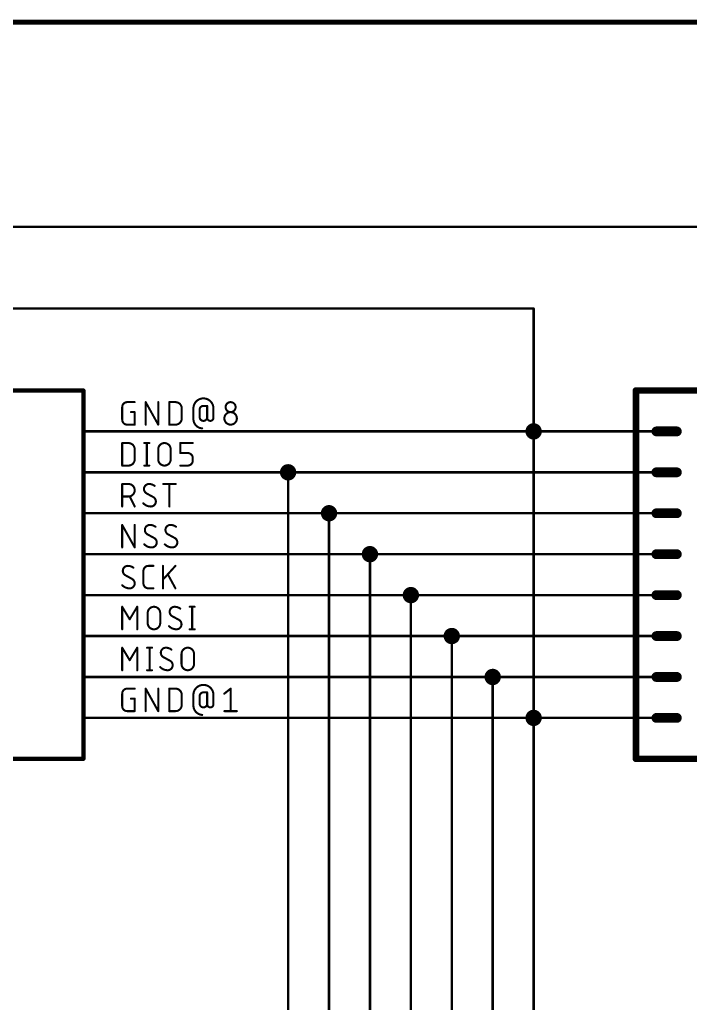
# Model space of a CAD drawing. Extents: x 0 to 264, y 0 to 180.
# Drawn here: x 166.2 to 207.8, y 119.4 to 180.5 of the extents above; entities that cross this region are included whole.
import ezdxf

# ---------------------------------------------------------------- set-up
doc = ezdxf.new("R2010")
doc.units = 0
for name, color, linetype in [('91', 122, 'CONTINUOUS'), ('94', 12, 'CONTINUOUS'), ('95', 251, 'CONTINUOUS')]:
    doc.layers.add(name, color=color, linetype=linetype)

msp = doc.modelspace()

# ---------------------------------------------------------------- linework, layer by layer
at = {"layer": '91', "const_width": 0.1524}
for points in [[(137.16, 167.64), (215.9, 167.64)], [(198.12, 162.56), (132.08, 162.56)], [(198.12, 154.94), (198.12, 162.56)], [(175.26, 154.94), (198.12, 154.94)], [(198.12, 154.94), (198.12, 137.16)], [(198.12, 154.94), (200.66, 154.94)], [(175.26, 152.4), (182.88, 152.4)], [(182.88, 152.4), (182.88, 83.82)], [(182.88, 152.4), (200.66, 152.4)], [(175.26, 149.86), (185.42, 149.86)], [(185.42, 149.86), (185.42, 116.84)], [(185.42, 149.86), (200.66, 149.86)], [(175.26, 147.32), (187.96, 147.32)], [(187.96, 76.2), (187.96, 147.32)], [(187.96, 147.32), (200.66, 147.32)], [(175.26, 144.78), (190.5, 144.78)], [(190.5, 109.22), (190.5, 144.78)], [(190.5, 144.78), (200.66, 144.78)], [(175.26, 142.24), (193.04, 142.24)], [(193.04, 106.68), (193.04, 142.24)], [(193.04, 142.24), (200.66, 142.24)], [(175.26, 139.7), (195.58, 139.7)], [(195.58, 104.14), (195.58, 139.7)], [(195.58, 139.7), (200.66, 139.7)], [(198.12, 137.16), (175.26, 137.16)], [(198.12, 137.16), (198.12, 78.74)], [(198.12, 137.16), (200.66, 137.16)]]:
    msp.add_lwpolyline(points, dxfattribs=at)
at = {"layer": '91'}
for points, const_width in [([(198.1581, 162.56, 1), (198.0819, 162.56)], 0.0762), ([(198.12, 162.5219, 1), (198.12, 162.5981)], 0.0762), ([(198.12, 154.686, 1), (198.12, 155.194, 1), (198.12, 154.686)], 0.508), ([(175.26, 154.9781, 1), (175.26, 154.9019)], 0.0762), ([(198.1581, 154.94, 1), (198.0819, 154.94)], 0.0762), ([(198.12, 154.9781, 1), (198.12, 154.9019)], 0.0762), ([(198.0819, 154.94, 1), (198.1581, 154.94)], 0.0762), ([(198.12, 154.9019, 1), (198.12, 154.9781)], 0.0762), ([(200.66, 154.9019, 1), (200.66, 154.9781)], 0.0762), ([(182.88, 152.146, 1), (182.88, 152.654, 1), (182.88, 152.146)], 0.508), ([(175.26, 152.4381, 1), (175.26, 152.3619)], 0.0762), ([(182.9181, 152.4, 1), (182.8419, 152.4)], 0.0762), ([(182.88, 152.4381, 1), (182.88, 152.3619)], 0.0762), ([(182.88, 152.3619, 1), (182.88, 152.4381)], 0.0762), ([(200.66, 152.3619, 1), (200.66, 152.4381)], 0.0762), ([(185.42, 149.606, 1), (185.42, 150.114, 1), (185.42, 149.606)], 0.508), ([(175.26, 149.8981, 1), (175.26, 149.8219)], 0.0762), ([(185.4581, 149.86, 1), (185.3819, 149.86)], 0.0762), ([(185.42, 149.8981, 1), (185.42, 149.8219)], 0.0762), ([(185.42, 149.8219, 1), (185.42, 149.8981)], 0.0762), ([(200.66, 149.8219, 1), (200.66, 149.8981)], 0.0762), ([(187.96, 147.066, 1), (187.96, 147.574, 1), (187.96, 147.066)], 0.508), ([(175.26, 147.3581, 1), (175.26, 147.2819)], 0.0762), ([(187.9981, 147.32, 1), (187.9219, 147.32)], 0.0762), ([(187.96, 147.3581, 1), (187.96, 147.2819)], 0.0762), ([(187.96, 147.2819, 1), (187.96, 147.3581)], 0.0762), ([(200.66, 147.2819, 1), (200.66, 147.3581)], 0.0762), ([(190.5, 144.526, 1), (190.5, 145.034, 1), (190.5, 144.526)], 0.508), ([(175.26, 144.8181, 1), (175.26, 144.7419)], 0.0762), ([(190.5381, 144.78, 1), (190.4619, 144.78)], 0.0762), ([(190.5, 144.8181, 1), (190.5, 144.7419)], 0.0762), ([(190.5, 144.7419, 1), (190.5, 144.8181)], 0.0762), ([(200.66, 144.7419, 1), (200.66, 144.8181)], 0.0762), ([(175.26, 142.2781, 1), (175.26, 142.2019)], 0.0762), ([(193.04, 141.986, 1), (193.04, 142.494, 1), (193.04, 141.986)], 0.508), ([(193.0781, 142.24, 1), (193.0019, 142.24)], 0.0762), ([(193.04, 142.2781, 1), (193.04, 142.2019)], 0.0762), ([(193.04, 142.2019, 1), (193.04, 142.2781)], 0.0762), ([(200.66, 142.2019, 1), (200.66, 142.2781)], 0.0762), ([(195.58, 139.446, 1), (195.58, 139.954, 1), (195.58, 139.446)], 0.508), ([(175.26, 139.7381, 1), (175.26, 139.6619)], 0.0762), ([(195.6181, 139.7, 1), (195.5419, 139.7)], 0.0762), ([(195.58, 139.7381, 1), (195.58, 139.6619)], 0.0762), ([(195.58, 139.6619, 1), (195.58, 139.7381)], 0.0762), ([(200.66, 139.6619, 1), (200.66, 139.7381)], 0.0762), ([(198.12, 136.906, 1), (198.12, 137.414, 1), (198.12, 136.906)], 0.508), ([(175.26, 137.1981, 1), (175.26, 137.1219)], 0.0762), ([(198.1581, 137.16, 1), (198.0819, 137.16)], 0.0762), ([(198.12, 137.1981, 1), (198.12, 137.1219)], 0.0762), ([(198.0819, 137.16, 1), (198.1581, 137.16)], 0.0762), ([(198.12, 137.1219, 1), (198.12, 137.1981)], 0.0762), ([(200.66, 137.1219, 1), (200.66, 137.1981)], 0.0762)]:
    msp.add_lwpolyline(points, format="xyb", dxfattribs=dict(at, const_width=const_width))
at = {"layer": '94'}
for points, const_width in [([(264.16, 180.34), (0, 180.34)], 0.3), ([(144.78, 157.48), (170.18, 157.48)], 0.254), ([(170.18, 157.48), (170.18, 134.62)], 0.254), ([(204.47, 157.48), (210.82, 157.48)], 0.4064), ([(204.47, 157.48), (204.47, 134.62)], 0.4064), ([(207.01, 154.94), (205.74, 154.94)], 0.6096), ([(175.26, 154.94), (170.18, 154.94)], 0.1524), ([(200.66, 154.94), (205.74, 154.94)], 0.1524), ([(207.01, 152.4), (205.74, 152.4)], 0.6096), ([(175.26, 152.4), (170.18, 152.4)], 0.1524), ([(200.66, 152.4), (205.74, 152.4)], 0.1524), ([(207.01, 149.86), (205.74, 149.86)], 0.6096), ([(175.26, 149.86), (170.18, 149.86)], 0.1524), ([(200.66, 149.86), (205.74, 149.86)], 0.1524), ([(175.26, 147.32), (170.18, 147.32)], 0.1524), ([(200.66, 147.32), (205.74, 147.32)], 0.1524), ([(207.01, 147.32), (205.74, 147.32)], 0.6096), ([(175.26, 144.78), (170.18, 144.78)], 0.1524), ([(200.66, 144.78), (205.74, 144.78)], 0.1524), ([(207.01, 144.78), (205.74, 144.78)], 0.6096), ([(175.26, 142.24), (170.18, 142.24)], 0.1524), ([(200.66, 142.24), (205.74, 142.24)], 0.1524), ([(207.01, 142.24), (205.74, 142.24)], 0.6096), ([(207.01, 139.7), (205.74, 139.7)], 0.6096), ([(175.26, 139.7), (170.18, 139.7)], 0.1524), ([(200.66, 139.7), (205.74, 139.7)], 0.1524), ([(207.01, 137.16), (205.74, 137.16)], 0.6096), ([(175.26, 137.16), (170.18, 137.16)], 0.1524), ([(200.66, 137.16), (205.74, 137.16)], 0.1524), ([(170.18, 134.62), (144.78, 134.62)], 0.254), ([(210.82, 134.62), (204.47, 134.62)], 0.4064)]:
    msp.add_lwpolyline(points, dxfattribs=dict(at, const_width=const_width))
for points, const_width in [([(170.2435, 157.48, 1), (170.1165, 157.48)], 0.127), ([(170.18, 157.4165, 1), (170.18, 157.5435)], 0.127), ([(204.47, 157.5816, 1), (204.47, 157.3784)], 0.2032), ([(204.5716, 157.48, 1), (204.3684, 157.48)], 0.2032), ([(205.74, 155.0924, 1), (205.74, 154.7876)], 0.3048), ([(207.01, 154.7876, 1), (207.01, 155.0924)], 0.3048), ([(170.18, 154.9781, 1), (170.18, 154.9019)], 0.0762), ([(175.26, 154.9019, 1), (175.26, 154.9781)], 0.0762), ([(200.66, 154.9781, 1), (200.66, 154.9019)], 0.0762), ([(205.74, 154.9019, 1), (205.74, 154.9781)], 0.0762), ([(205.74, 152.5524, 1), (205.74, 152.2476)], 0.3048), ([(207.01, 152.2476, 1), (207.01, 152.5524)], 0.3048), ([(170.18, 152.4381, 1), (170.18, 152.3619)], 0.0762), ([(175.26, 152.3619, 1), (175.26, 152.4381)], 0.0762), ([(200.66, 152.4381, 1), (200.66, 152.3619)], 0.0762), ([(205.74, 152.3619, 1), (205.74, 152.4381)], 0.0762), ([(205.74, 150.0124, 1), (205.74, 149.7076)], 0.3048), ([(207.01, 149.7076, 1), (207.01, 150.0124)], 0.3048), ([(170.18, 149.8981, 1), (170.18, 149.8219)], 0.0762), ([(175.26, 149.8219, 1), (175.26, 149.8981)], 0.0762), ([(200.66, 149.8981, 1), (200.66, 149.8219)], 0.0762), ([(205.74, 149.8219, 1), (205.74, 149.8981)], 0.0762), ([(170.18, 147.3581, 1), (170.18, 147.2819)], 0.0762), ([(175.26, 147.2819, 1), (175.26, 147.3581)], 0.0762), ([(200.66, 147.3581, 1), (200.66, 147.2819)], 0.0762), ([(205.74, 147.4724, 1), (205.74, 147.1676)], 0.3048), ([(205.74, 147.2819, 1), (205.74, 147.3581)], 0.0762), ([(207.01, 147.1676, 1), (207.01, 147.4724)], 0.3048), ([(170.18, 144.8181, 1), (170.18, 144.7419)], 0.0762), ([(175.26, 144.7419, 1), (175.26, 144.8181)], 0.0762), ([(200.66, 144.8181, 1), (200.66, 144.7419)], 0.0762), ([(205.74, 144.9324, 1), (205.74, 144.6276)], 0.3048), ([(205.74, 144.7419, 1), (205.74, 144.8181)], 0.0762), ([(207.01, 144.6276, 1), (207.01, 144.9324)], 0.3048), ([(170.18, 142.2781, 1), (170.18, 142.2019)], 0.0762), ([(175.26, 142.2019, 1), (175.26, 142.2781)], 0.0762), ([(200.66, 142.2781, 1), (200.66, 142.2019)], 0.0762), ([(205.74, 142.3924, 1), (205.74, 142.0876)], 0.3048), ([(205.74, 142.2019, 1), (205.74, 142.2781)], 0.0762), ([(207.01, 142.0876, 1), (207.01, 142.3924)], 0.3048), ([(205.74, 139.8524, 1), (205.74, 139.5476)], 0.3048), ([(207.01, 139.5476, 1), (207.01, 139.8524)], 0.3048), ([(170.18, 139.7381, 1), (170.18, 139.6619)], 0.0762), ([(175.26, 139.6619, 1), (175.26, 139.7381)], 0.0762), ([(200.66, 139.7381, 1), (200.66, 139.6619)], 0.0762), ([(205.74, 139.6619, 1), (205.74, 139.7381)], 0.0762), ([(205.74, 137.3124, 1), (205.74, 137.0076)], 0.3048), ([(207.01, 137.0076, 1), (207.01, 137.3124)], 0.3048), ([(170.18, 137.1981, 1), (170.18, 137.1219)], 0.0762), ([(175.26, 137.1219, 1), (175.26, 137.1981)], 0.0762), ([(200.66, 137.1981, 1), (200.66, 137.1219)], 0.0762), ([(205.74, 137.1219, 1), (205.74, 137.1981)], 0.0762), ([(170.1165, 134.62, 1), (170.2435, 134.62)], 0.127), ([(170.18, 134.5565, 1), (170.18, 134.6835)], 0.127), ([(204.47, 134.7216, 1), (204.47, 134.5184)], 0.2032), ([(204.3684, 134.62, 1), (204.5716, 134.62)], 0.2032)]:
    msp.add_lwpolyline(points, format="xyb", dxfattribs=dict(at, const_width=const_width))
at = {"layer": '95'}
for points, const_width in [([(178.2433, 156.368, 1), (177.0016, 156.368)], 0.127), ([(172.8907, 156.7561, 0.4142), (172.5803, 156.4457)], 0.127), ([(172.6121, 156.4457, 1), (172.5486, 156.4457)], 0.0635), ([(172.5486, 156.4457, 1), (172.6121, 156.4457)], 0.0635), ([(172.8907, 156.7878, 1), (172.8907, 156.7244)], 0.0635), ([(172.8907, 156.7244, 1), (172.8907, 156.7878)], 0.0635), ([(173.3564, 156.7244, 1), (173.3564, 156.7878)], 0.0635), ([(174.0722, 156.7561, 1), (174.0087, 156.7561)], 0.0635), ([(174.0682, 156.7715, 1), (174.0127, 156.7407)], 0.0635), ([(174.8483, 156.7561, 1), (174.7848, 156.7561)], 0.0635), ([(175.5323, 156.7561, 1), (175.4688, 156.7561)], 0.0635), ([(175.5005, 156.7878, 1), (175.5005, 156.7244)], 0.0635), ([(176.2766, 156.368, 0.4142), (175.8886, 156.7561)], 0.127), ([(175.8886, 156.7878, 1), (175.8886, 156.7244)], 0.0635), ([(175.8886, 156.7244, 1), (175.8886, 156.7878)], 0.0635), ([(176.3084, 156.368, 1), (176.2449, 156.368)], 0.0635), ([(176.2449, 156.368, 1), (176.3084, 156.368)], 0.0635), ([(177.0333, 156.368, 1), (176.9698, 156.368)], 0.0635), ([(176.9698, 156.368, 1), (177.0333, 156.368)], 0.0635), ([(177.6225, 156.5233, 0.4142), (177.3896, 156.2904)], 0.127), ([(177.4214, 156.2904, 1), (177.3579, 156.2904)], 0.0635), ([(177.3579, 156.2904, 1), (177.4214, 156.2904)], 0.0635), ([(177.6225, 156.555, 1), (177.6225, 156.4915)], 0.0635), ([(177.6225, 156.4915, 1), (177.6225, 156.555)], 0.0635), ([(177.887, 156.5233, 1), (177.8235, 156.5233)], 0.0635), ([(177.8553, 156.4915, 1), (177.8553, 156.555)], 0.0635), ([(178.2751, 156.368, 1), (178.2116, 156.368)], 0.0635), ([(178.2116, 156.368, 1), (178.2751, 156.368)], 0.0635), ([(179.6211, 156.4457, 1), (179.0003, 156.4457)], 0.127), ([(179.0003, 156.4457, 1), (179.6212, 156.4457)], 0.127), ([(179.032, 156.4457, 1), (178.9685, 156.4457)], 0.0635), ([(178.9685, 156.4457, 1), (179.032, 156.4457)], 0.0635), ([(179.6529, 156.4457, 1), (179.5894, 156.4457)], 0.0635), ([(179.5894, 156.4457, 1), (179.6529, 156.4457)], 0.0635), ([(172.5803, 155.6695, 0.4142), (172.8907, 155.3591)], 0.127), ([(172.6121, 155.6695, 1), (172.5486, 155.6695)], 0.0635), ([(172.5486, 155.6695, 1), (172.6121, 155.6695)], 0.0635), ([(173.1236, 156.167, 1), (173.1236, 156.1035)], 0.0635), ([(173.3882, 156.1352, 1), (173.3247, 156.1352)], 0.0635), ([(173.3564, 156.1035, 1), (173.3564, 156.167)], 0.0635), ([(175.8886, 155.3591, 0.4142), (176.2766, 155.7472)], 0.127), ([(176.3084, 155.7472, 1), (176.2449, 155.7472)], 0.0635), ([(176.2449, 155.7472, 1), (176.3084, 155.7472)], 0.0635), ([(177.0333, 155.7084, 1), (176.9698, 155.7083)], 0.0635), ([(177.0016, 155.7083, 0.3942), (177.5448, 155.1263)], 0.127), ([(176.9698, 155.7083, 1), (177.0333, 155.7083)], 0.0635), ([(177.3896, 155.8248, 1), (177.8553, 155.8248)], 0.127), ([(177.4214, 155.8248, 1), (177.3579, 155.8248)], 0.0635), ([(177.3579, 155.8248, 1), (177.4214, 155.8248)], 0.0635), ([(177.887, 155.8248, 1), (177.8235, 155.8248)], 0.0635), ([(177.8553, 155.786, 1), (178.2433, 155.786)], 0.127), ([(177.887, 155.786, 1), (177.8235, 155.786)], 0.0635), ([(177.8235, 155.786, 1), (177.887, 155.786)], 0.0635), ([(178.2751, 155.786, 1), (178.2116, 155.786)], 0.0635), ([(178.2116, 155.786, 1), (178.2751, 155.786)], 0.0635), ([(178.9226, 155.7472, 1), (179.6988, 155.7472)], 0.127), ([(178.9544, 155.7472, 1), (178.8909, 155.7472)], 0.0635), ([(178.8909, 155.7472, 1), (178.9544, 155.7472)], 0.0635), ([(179.6988, 155.7472, 1), (178.9227, 155.7472)], 0.127), ([(179.7305, 155.7472, 1), (179.667, 155.7472)], 0.0635), ([(179.667, 155.7472, 1), (179.7305, 155.7472)], 0.0635), ([(172.8907, 155.3909, 1), (172.8907, 155.3274)], 0.0635), ([(172.8907, 155.3274, 1), (172.8907, 155.3909)], 0.0635), ([(173.3247, 155.3591, 1), (173.3882, 155.3591)], 0.0635), ([(173.3564, 155.3274, 1), (173.3564, 155.3909)], 0.0635), ([(174.0087, 155.3591, 1), (174.0722, 155.3591)], 0.0635), ([(174.7848, 155.3591, 1), (174.8483, 155.3591)], 0.0635), ([(174.7888, 155.3437, 1), (174.8443, 155.3745)], 0.0635), ([(175.5005, 155.3909, 1), (175.5005, 155.3274)], 0.0635), ([(175.4688, 155.3591, 1), (175.5323, 155.3591)], 0.0635), ([(175.8886, 155.3908, 1), (175.8886, 155.3274)], 0.0635), ([(175.8886, 155.3274, 1), (175.8886, 155.3909)], 0.0635), ([(177.5427, 155.0946, 1), (177.547, 155.1579)], 0.0635), ([(172.6121, 154.2161, 1), (172.5486, 154.2161)], 0.0635), ([(172.5803, 154.2478, 1), (172.5803, 154.1844)], 0.0635), ([(173.3564, 153.828, 0.4142), (172.9684, 154.2161)], 0.127), ([(172.9684, 154.2478, 1), (172.9684, 154.1844)], 0.0635), ([(172.9684, 154.1844, 1), (172.9684, 154.2478)], 0.0635), ([(173.3882, 153.828, 1), (173.3247, 153.828)], 0.0635), ([(173.3247, 153.828, 1), (173.3882, 153.828)], 0.0635), ([(173.9538, 154.2478, 1), (173.9538, 154.1844)], 0.0635), ([(174.1408, 154.2161, 1), (174.0773, 154.2161)], 0.0635), ([(174.2643, 154.1844, 1), (174.2643, 154.2478)], 0.0635), ([(175.5922, 153.828, 1), (174.8161, 153.828)], 0.127), ([(174.8478, 153.828, 1), (174.7843, 153.828)], 0.0635), ([(174.7843, 153.828, 1), (174.8478, 153.828)], 0.0635), ([(175.624, 153.828, 1), (175.5605, 153.828)], 0.0635), ([(175.5605, 153.828, 1), (175.624, 153.828)], 0.0635), ([(176.2167, 154.2161, 1), (176.1532, 154.2161)], 0.0635), ([(176.1849, 154.2478, 1), (176.1849, 154.1844)], 0.0635), ([(176.9611, 154.1844, 1), (176.9611, 154.2478)], 0.0635), ([(172.9684, 152.8191, 0.4142), (173.3564, 153.2072)], 0.127), ([(173.3882, 153.2072, 1), (173.3247, 153.2072)], 0.0635), ([(173.3247, 153.2072, 1), (173.3882, 153.2072)], 0.0635), ([(174.8161, 153.2072, 1), (175.5922, 153.2072)], 0.127), ([(174.8478, 153.2072, 1), (174.7843, 153.2072)], 0.0635), ([(174.7843, 153.2072, 1), (174.8478, 153.2072)], 0.0635), ([(175.624, 153.2072, 1), (175.5605, 153.2072)], 0.0635), ([(175.5605, 153.2072, 1), (175.624, 153.2072)], 0.0635), ([(176.1849, 153.627, 1), (176.1849, 153.5635)], 0.0635), ([(176.1532, 153.5952, 1), (176.2167, 153.5952)], 0.0635), ([(176.9611, 153.2848, 0.4142), (176.6506, 153.5952)], 0.127), ([(176.6506, 153.627, 1), (176.6506, 153.5635)], 0.0635), ([(176.6506, 153.5635, 1), (176.6506, 153.627)], 0.0635), ([(176.9928, 153.2848, 1), (176.9293, 153.2848)], 0.0635), ([(176.9293, 153.2848, 1), (176.9928, 153.2848)], 0.0635), ([(172.5803, 152.8509, 1), (172.5803, 152.7874)], 0.0635), ([(172.5486, 152.8191, 1), (172.6121, 152.8191)], 0.0635), ([(172.9684, 152.8508, 1), (172.9684, 152.7874)], 0.0635), ([(172.9684, 152.7874, 1), (172.9684, 152.8509)], 0.0635), ([(173.9538, 152.8509, 1), (173.9538, 152.7874)], 0.0635), ([(174.0773, 152.8191, 1), (174.1408, 152.8191)], 0.0635), ([(174.2643, 152.7874, 1), (174.2643, 152.8509)], 0.0635), ([(176.1849, 152.8509, 1), (176.1849, 152.7874)], 0.0635), ([(176.6506, 152.8191, 0.4142), (176.9611, 153.1295)], 0.127), ([(176.6506, 152.8509, 1), (176.6506, 152.7874)], 0.0635), ([(176.6506, 152.7874, 1), (176.6506, 152.8509)], 0.0635), ([(176.9928, 153.1295, 1), (176.9293, 153.1295)], 0.0635), ([(176.9293, 153.1295, 1), (176.9928, 153.1295)], 0.0635), ([(172.5803, 151.7079, 1), (172.5803, 151.6444)], 0.0635), ([(172.6121, 151.6761, 1), (172.5486, 151.6761)], 0.0635), ([(172.9684, 150.9, 1), (172.9684, 151.6761)], 0.127), ([(172.9684, 151.7079, 1), (172.9684, 151.6444)], 0.0635), ([(172.9684, 151.6444, 1), (172.9684, 151.7079)], 0.0635), ([(174.2439, 151.6761, 0.4142), (173.9334, 151.3657)], 0.127), ([(173.9334, 151.3657, 0.2656), (174.0886, 151.094)], 0.127), ([(173.9652, 151.3657, 1), (173.9017, 151.3657)], 0.0635), ([(173.9017, 151.3657, 1), (173.9652, 151.3657)], 0.0635), ([(174.5931, 151.5597, 0.1623), (174.2439, 151.6761)], 0.127), ([(174.2439, 151.7078, 1), (174.2439, 151.6444)], 0.0635), ([(174.2439, 151.6443, 1), (174.2439, 151.7078)], 0.0635), ([(174.5741, 151.5343, 1), (174.6122, 151.5851)], 0.0635), ([(175.1266, 151.7079, 1), (175.1266, 151.6444)], 0.0635), ([(175.5464, 151.6761, 1), (175.4829, 151.6761)], 0.0635), ([(175.9027, 151.6444, 1), (175.9027, 151.7079)], 0.0635), ([(172.5803, 150.9317, 1), (172.5803, 150.8682)], 0.0635), ([(172.9684, 150.9317, 1), (172.9684, 150.8682)], 0.0635), ([(172.9684, 150.8682, 1), (172.9684, 150.9317)], 0.0635), ([(173.0744, 150.9142, 1), (173.0176, 150.8858)], 0.0635), ([(174.1038, 151.1219, 1), (174.0734, 151.0661)], 0.0635), ([(174.0725, 151.0667, 1), (174.1048, 151.1214)], 0.0635), ([(174.6707, 150.5895, 0.2656), (174.5155, 150.8612)], 0.127), ([(174.5316, 150.8885, 1), (174.4994, 150.8338)], 0.0635), ([(174.5003, 150.8333, 1), (174.5307, 150.8891)], 0.0635), ([(172.5486, 150.2791, 1), (172.6121, 150.2791)], 0.0635), ([(173.328, 150.2649, 1), (173.3848, 150.2933)], 0.0635), ([(173.8946, 150.4731, 0.2), (174.3603, 150.2791)], 0.127), ([(173.9172, 150.4955, 1), (173.8721, 150.4508)], 0.0635), ([(174.3603, 150.2791, 0.4142), (174.6707, 150.5895)], 0.127), ([(174.3603, 150.3108, 1), (174.3603, 150.2474)], 0.0635), ([(174.3603, 150.2474, 1), (174.3603, 150.3108)], 0.0635), ([(174.7025, 150.5895, 1), (174.639, 150.5895)], 0.0635), ([(174.639, 150.5895, 1), (174.7025, 150.5895)], 0.0635), ([(175.4829, 150.2791, 1), (175.5464, 150.2791)], 0.0635), ([(172.6081, 149.1515, 1), (172.5525, 149.1207)], 0.0635), ([(172.6121, 149.1361, 1), (172.5486, 149.1361)], 0.0635), ([(173.3882, 149.1361, 1), (173.3247, 149.1361)], 0.0635), ([(174.2984, 149.1361, 0.4142), (173.988, 148.8257)], 0.127), ([(174.6477, 149.0197, 0.1623), (174.2984, 149.1361)], 0.127), ([(174.2984, 149.1678, 1), (174.2984, 149.1044)], 0.0635), ([(174.2984, 149.1043, 1), (174.2984, 149.1678)], 0.0635), ([(174.6286, 148.9943, 1), (174.6667, 149.0451)], 0.0635), ([(175.576, 149.1361, 0.4142), (175.2656, 148.8257)], 0.127), ([(175.9253, 149.0197, 0.1623), (175.576, 149.1361)], 0.127), ([(175.576, 149.1678, 1), (175.576, 149.1044)], 0.0635), ([(175.576, 149.1043, 1), (175.576, 149.1678)], 0.0635), ([(175.9062, 148.9943, 1), (175.9443, 149.0451)], 0.0635), ([(173.988, 148.8257, 0.2656), (174.1432, 148.554)], 0.127), ([(174.0197, 148.8257, 1), (173.9562, 148.8257)], 0.0635), ([(173.9562, 148.8257, 1), (174.0197, 148.8257)], 0.0635), ([(174.1584, 148.5819, 1), (174.128, 148.5261)], 0.0635), ([(174.1271, 148.5267, 1), (174.1593, 148.5814)], 0.0635), ([(174.7253, 148.0495, 0.2656), (174.57, 148.3212)], 0.127), ([(174.5862, 148.3485, 1), (174.5539, 148.2938)], 0.0635), ([(174.5548, 148.2933, 1), (174.5852, 148.3491)], 0.0635), ([(175.2656, 148.8257, 0.2656), (175.4208, 148.554)], 0.127), ([(175.2973, 148.8257, 1), (175.2338, 148.8257)], 0.0635), ([(175.2338, 148.8257, 1), (175.2973, 148.8257)], 0.0635), ([(175.436, 148.5819, 1), (175.4056, 148.5261)], 0.0635), ([(175.4047, 148.5267, 1), (175.4369, 148.5814)], 0.0635), ([(176.0029, 148.0495, 0.2656), (175.8476, 148.3212)], 0.127), ([(175.8638, 148.3485, 1), (175.8315, 148.2938)], 0.0635), ([(175.8324, 148.2933, 1), (175.8628, 148.3491)], 0.0635), ([(172.5486, 147.7391, 1), (172.6121, 147.7391)], 0.0635), ([(173.3247, 147.7391, 1), (173.3882, 147.7391)], 0.0635), ([(173.3287, 147.7237, 1), (173.3842, 147.7545)], 0.0635), ([(173.9492, 147.9331, 0.2), (174.4148, 147.7391)], 0.127), ([(173.9717, 147.9555, 1), (173.9266, 147.9108)], 0.0635), ([(174.4148, 147.7391, 0.4142), (174.7253, 148.0495)], 0.127), ([(174.4148, 147.7708, 1), (174.4148, 147.7074)], 0.0635), ([(174.4148, 147.7074, 1), (174.4148, 147.7708)], 0.0635), ([(174.757, 148.0495, 1), (174.6935, 148.0495)], 0.0635), ([(174.6935, 148.0495, 1), (174.757, 148.0495)], 0.0635), ([(175.2268, 147.9331, 0.2), (175.6924, 147.7391)], 0.127), ([(175.2493, 147.9555, 1), (175.2042, 147.9108)], 0.0635), ([(175.6924, 147.7391, 0.4142), (176.0029, 148.0495)], 0.127), ([(175.6924, 147.7708, 1), (175.6924, 147.7074)], 0.0635), ([(175.6924, 147.7074, 1), (175.6924, 147.7708)], 0.0635), ([(176.0346, 148.0495, 1), (175.9711, 148.0495)], 0.0635), ([(175.9711, 148.0495, 1), (176.0346, 148.0495)], 0.0635), ([(172.9296, 146.5961, 0.4142), (172.6191, 146.2857)], 0.127), ([(173.2788, 146.4797, 0.1623), (172.9296, 146.5961)], 0.127), ([(172.9296, 146.6278, 1), (172.9295, 146.5644)], 0.0635), ([(172.9295, 146.5643, 1), (172.9296, 146.6278)], 0.0635), ([(173.2598, 146.4543, 1), (173.2978, 146.5051)], 0.0635), ([(174.21, 146.5961, 0.4142), (173.8995, 146.2857)], 0.127), ([(174.21, 146.6278, 1), (174.21, 146.5644)], 0.0635), ([(174.21, 146.5644, 1), (174.21, 146.6278)], 0.0635), ([(174.5204, 146.5644, 1), (174.5204, 146.6278)], 0.0635), ([(175.1421, 146.5961, 1), (175.0786, 146.5961)], 0.0635), ([(175.91, 146.5747, 1), (175.863, 146.6175)], 0.0635), ([(172.6191, 146.2857, 0.2656), (172.7743, 146.014)], 0.127), ([(172.6509, 146.2857, 1), (172.5874, 146.2857)], 0.0635), ([(172.5874, 146.2857, 1), (172.6509, 146.2857)], 0.0635), ([(172.7895, 146.0419, 1), (172.7591, 145.9861)], 0.0635), ([(172.7582, 145.9867, 1), (172.7904, 146.0414)], 0.0635), ([(173.9313, 146.2857, 1), (173.8678, 146.2857)], 0.0635), ([(173.8678, 146.2857, 1), (173.9313, 146.2857)], 0.0635), ([(175.4487, 146.068, 1), (175.3929, 146.0376)], 0.0635), ([(172.5803, 145.3931, 0.2), (173.046, 145.1991)], 0.127), ([(172.6028, 145.4155, 1), (172.5578, 145.3708)], 0.0635), ([(173.046, 145.1991, 0.4142), (173.3564, 145.5095)], 0.127), ([(173.3564, 145.5095, 0.2656), (173.2012, 145.7812)], 0.127), ([(173.2173, 145.8085, 1), (173.1851, 145.7538)], 0.0635), ([(173.186, 145.7533, 1), (173.2164, 145.8091)], 0.0635), ([(173.3882, 145.5095, 1), (173.3247, 145.5095)], 0.0635), ([(173.3247, 145.5095, 1), (173.3882, 145.5095)], 0.0635), ([(173.8995, 145.5095, 0.4142), (174.21, 145.1991)], 0.127), ([(173.9313, 145.5095, 1), (173.8678, 145.5095)], 0.0635), ([(173.8678, 145.5095, 1), (173.9313, 145.5095)], 0.0635), ([(175.0869, 145.7637, 1), (175.1338, 145.721)], 0.0635), ([(173.046, 145.2309, 1), (173.046, 145.1674)], 0.0635), ([(173.046, 145.1674, 1), (173.046, 145.2308)], 0.0635), ([(174.21, 145.2309, 1), (174.21, 145.1674)], 0.0635), ([(174.21, 145.1674, 1), (174.21, 145.2309)], 0.0635), ([(174.5204, 145.1674, 1), (174.5204, 145.2309)], 0.0635), ([(175.0786, 145.1991, 1), (175.1421, 145.1991)], 0.0635), ([(175.8586, 145.1839, 1), (175.9143, 145.2143)], 0.0635), ([(172.6075, 144.0724, 1), (172.5531, 144.0398)], 0.0635), ([(172.6121, 144.0561, 1), (172.5486, 144.0561)], 0.0635), ([(173.5434, 144.0561, 1), (173.4799, 144.0561)], 0.0635), ([(173.5389, 144.0398, 1), (173.4844, 144.0724)], 0.0635), ([(174.9398, 143.668, 1), (174.1637, 143.668)], 0.127), ([(175.8361, 144.0561, 0.4142), (175.5257, 143.7457)], 0.127), ([(176.1854, 143.9397, 0.1623), (175.8361, 144.0561)], 0.127), ([(175.8361, 144.0878, 1), (175.8361, 144.0244)], 0.0635), ([(175.8361, 144.0243, 1), (175.8361, 144.0878)], 0.0635), ([(176.7692, 144.0879, 1), (176.7692, 144.0244)], 0.0635), ([(176.9561, 144.0561, 1), (176.8926, 144.0561)], 0.0635), ([(177.0796, 144.0244, 1), (177.0796, 144.0879)], 0.0635), ([(174.1954, 143.668, 1), (174.1319, 143.668)], 0.0635), ([(174.1319, 143.668, 1), (174.1954, 143.668)], 0.0635), ([(174.9715, 143.668, 1), (174.908, 143.668)], 0.0635), ([(174.908, 143.668, 1), (174.9715, 143.668)], 0.0635), ([(175.5257, 143.7457, 0.2656), (175.6809, 143.474)], 0.127), ([(175.5574, 143.7457, 1), (175.4939, 143.7457)], 0.0635), ([(175.4939, 143.7457, 1), (175.5574, 143.7457)], 0.0635), ([(175.6961, 143.5019, 1), (175.6657, 143.4461)], 0.0635), ([(175.6648, 143.4467, 1), (175.697, 143.5014)], 0.0635), ([(176.1663, 143.9143, 1), (176.2044, 143.9651)], 0.0635), ([(173.0187, 143.2963, 1), (173.0732, 143.2637)], 0.0635), ([(173.0187, 143.2637, 1), (173.0732, 143.2963)], 0.0635), ([(174.1636, 143.0472, 1), (174.9398, 143.0472)], 0.127), ([(174.1954, 143.0472, 1), (174.1319, 143.0472)], 0.0635), ([(174.1319, 143.0472, 1), (174.1954, 143.0472)], 0.0635), ([(174.9715, 143.0472, 1), (174.908, 143.0472)], 0.0635), ([(174.908, 143.0472, 1), (174.9715, 143.0472)], 0.0635), ([(175.4869, 142.8531, 0.2), (175.9525, 142.6591)], 0.127), ([(175.5094, 142.8755, 1), (175.4643, 142.8308)], 0.0635), ([(175.9525, 142.6591, 0.4142), (176.263, 142.9695)], 0.127), ([(176.1239, 143.2685, 1), (176.0916, 143.2138)], 0.0635), ([(176.263, 142.9695, 0.2656), (176.1078, 143.2412)], 0.127), ([(176.0926, 143.2133, 1), (176.123, 143.2691)], 0.0635), ([(176.2947, 142.9695, 1), (176.2312, 142.9695)], 0.0635), ([(176.2312, 142.9695, 1), (176.2947, 142.9695)], 0.0635), ([(172.5486, 142.6591, 1), (172.6121, 142.6591)], 0.0635), ([(173.4799, 142.6591, 1), (173.5434, 142.6591)], 0.0635), ([(175.9525, 142.6908, 1), (175.9525, 142.6274)], 0.0635), ([(175.9525, 142.6274, 1), (175.9525, 142.6908)], 0.0635), ([(176.7692, 142.6908, 1), (176.7692, 142.6274)], 0.0635), ([(176.8926, 142.6591, 1), (176.9561, 142.6591)], 0.0635), ([(177.0796, 142.6274, 1), (177.0796, 142.6908)], 0.0635), ([(172.6075, 141.5324, 1), (172.5531, 141.4998)], 0.0635), ([(172.6121, 141.5161, 1), (172.5486, 141.5161)], 0.0635), ([(173.5434, 141.5161, 1), (173.4799, 141.5161)], 0.0635), ([(173.5389, 141.4998, 1), (173.4844, 141.5324)], 0.0635), ([(174.1227, 141.5478, 1), (174.1227, 141.4844)], 0.0635), ([(174.3097, 141.5161, 1), (174.2462, 141.5161)], 0.0635), ([(174.4332, 141.4844, 1), (174.4332, 141.5478)], 0.0635), ([(175.2886, 141.5161, 0.4142), (174.9781, 141.2057)], 0.127), ([(174.9781, 141.2057, 0.2656), (175.1334, 140.934)], 0.127), ([(175.0099, 141.2057, 1), (174.9464, 141.2057)], 0.0635), ([(174.9464, 141.2057, 1), (175.0099, 141.2057)], 0.0635), ([(175.6378, 141.3997, 0.1623), (175.2886, 141.5161)], 0.127), ([(175.2886, 141.5478, 1), (175.2886, 141.4844)], 0.0635), ([(175.2886, 141.4843, 1), (175.2886, 141.5478)], 0.0635), ([(175.6188, 141.3743, 1), (175.6569, 141.4251)], 0.0635), ([(176.2943, 141.128, 1), (176.2308, 141.128)], 0.0635), ([(176.2308, 141.128, 1), (176.2943, 141.128)], 0.0635), ([(177.0387, 141.128, 1), (176.2626, 141.128)], 0.127), ([(177.0704, 141.128, 1), (177.0069, 141.128)], 0.0635), ([(177.0069, 141.128, 1), (177.0704, 141.128)], 0.0635), ([(173.0187, 140.7563, 1), (173.0732, 140.7237)], 0.0635), ([(173.0187, 140.7237, 1), (173.0732, 140.7563)], 0.0635), ([(175.1486, 140.9619, 1), (175.1182, 140.9061)], 0.0635), ([(175.1172, 140.9067, 1), (175.1495, 140.9614)], 0.0635), ([(175.405, 140.1191, 0.4142), (175.7154, 140.4295)], 0.127), ([(175.7154, 140.4295, 0.2656), (175.5602, 140.7012)], 0.127), ([(175.5763, 140.7285, 1), (175.5441, 140.6738)], 0.0635), ([(175.545, 140.6733, 1), (175.5754, 140.7291)], 0.0635), ([(175.7472, 140.4295, 1), (175.6837, 140.4295)], 0.0635), ([(175.6837, 140.4295, 1), (175.7472, 140.4295)], 0.0635), ([(176.2943, 140.5072, 1), (176.2308, 140.5072)], 0.0635), ([(176.2308, 140.5072, 1), (176.2943, 140.5072)], 0.0635), ([(176.2626, 140.5072, 1), (177.0387, 140.5072)], 0.127), ([(177.0704, 140.5072, 1), (177.0069, 140.5072)], 0.0635), ([(177.0069, 140.5072, 1), (177.0704, 140.5072)], 0.0635), ([(172.5486, 140.1191, 1), (172.6121, 140.1191)], 0.0635), ([(173.4799, 140.1191, 1), (173.5434, 140.1191)], 0.0635), ([(174.1227, 140.1508, 1), (174.1227, 140.0874)], 0.0635), ([(174.2462, 140.1191, 1), (174.3097, 140.1191)], 0.0635), ([(174.4332, 140.0874, 1), (174.4332, 140.1508)], 0.0635), ([(174.9393, 140.3131, 0.2), (175.405, 140.1191)], 0.127), ([(174.9619, 140.3355, 1), (174.9168, 140.2908)], 0.0635), ([(175.405, 140.1508, 1), (175.405, 140.0874)], 0.0635), ([(175.405, 140.0874, 1), (175.405, 140.1508)], 0.0635), ([(178.2433, 138.588, 1), (177.0016, 138.588)], 0.127), ([(172.8907, 138.9761, 0.4142), (172.5803, 138.6657)], 0.127), ([(172.6121, 138.6657, 1), (172.5486, 138.6657)], 0.0635), ([(172.5486, 138.6657, 1), (172.6121, 138.6657)], 0.0635), ([(172.8907, 139.0078, 1), (172.8907, 138.9444)], 0.0635), ([(172.8907, 138.9444, 1), (172.8907, 139.0078)], 0.0635), ([(173.3564, 138.9444, 1), (173.3564, 139.0078)], 0.0635), ([(174.0722, 138.9761, 1), (174.0087, 138.9761)], 0.0635), ([(174.0682, 138.9915, 1), (174.0127, 138.9607)], 0.0635), ([(174.8483, 138.9761, 1), (174.7848, 138.9761)], 0.0635), ([(175.5323, 138.9761, 1), (175.4688, 138.9761)], 0.0635), ([(175.5005, 139.0078, 1), (175.5005, 138.9444)], 0.0635), ([(176.2766, 138.588, 0.4142), (175.8886, 138.9761)], 0.127), ([(175.8886, 139.0078, 1), (175.8886, 138.9444)], 0.0635), ([(175.8886, 138.9444, 1), (175.8886, 139.0078)], 0.0635), ([(176.3084, 138.588, 1), (176.2449, 138.588)], 0.0635), ([(176.2449, 138.588, 1), (176.3084, 138.588)], 0.0635), ([(177.0333, 138.588, 1), (176.9698, 138.588)], 0.0635), ([(176.9698, 138.588, 1), (177.0333, 138.588)], 0.0635), ([(177.6225, 138.7433, 0.4142), (177.3896, 138.5104)], 0.127), ([(177.4214, 138.5104, 1), (177.3579, 138.5104)], 0.0635), ([(177.6225, 138.775, 1), (177.6225, 138.7115)], 0.0635), ([(177.6225, 138.7115, 1), (177.6225, 138.775)], 0.0635), ([(177.887, 138.7433, 1), (177.8235, 138.7433)], 0.0635), ([(177.8553, 138.7115, 1), (177.8553, 138.775)], 0.0635), ([(178.2751, 138.588, 1), (178.2116, 138.588)], 0.0635), ([(178.2116, 138.588, 1), (178.2751, 138.588)], 0.0635), ([(178.9028, 138.6904, 1), (178.9425, 138.6409)], 0.0635), ([(179.3425, 138.9761, 1), (179.279, 138.9761)], 0.0635), ([(179.3305, 138.9513, 1), (179.2909, 139.0009)], 0.0635), ([(173.1236, 138.387, 1), (173.1236, 138.3235)], 0.0635), ([(173.3882, 138.3552, 1), (173.3247, 138.3552)], 0.0635), ([(173.3564, 138.3235, 1), (173.3564, 138.387)], 0.0635), ([(175.8886, 137.5791, 0.4142), (176.2766, 137.9672)], 0.127), ([(176.3084, 137.9672, 1), (176.2449, 137.9672)], 0.0635), ([(176.2449, 137.9672, 1), (176.3084, 137.9672)], 0.0635), ([(177.0333, 137.9284, 1), (176.9698, 137.9283)], 0.0635), ([(177.0016, 137.9283, 0.3942), (177.5448, 137.3463)], 0.127), ([(176.9698, 137.9283, 1), (177.0333, 137.9283)], 0.0635), ([(177.3896, 138.0448, 1), (177.8553, 138.0448)], 0.127), ([(177.3579, 138.5104, 1), (177.4214, 138.5104)], 0.0635), ([(177.4214, 138.0448, 1), (177.3579, 138.0448)], 0.0635), ([(177.3579, 138.0448, 1), (177.4214, 138.0448)], 0.0635), ([(177.887, 138.0448, 1), (177.8235, 138.0448)], 0.0635), ([(177.8553, 138.006, 1), (178.2433, 138.006)], 0.127), ([(177.887, 138.006, 1), (177.8235, 138.006)], 0.0635), ([(177.8235, 138.006, 1), (177.887, 138.006)], 0.0635), ([(178.2751, 138.006, 1), (178.2116, 138.006)], 0.0635), ([(178.2116, 138.006, 1), (178.2751, 138.006)], 0.0635), ([(172.5803, 137.8895, 0.4142), (172.8907, 137.5791)], 0.127), ([(172.6121, 137.8895, 1), (172.5486, 137.8895)], 0.0635), ([(172.5486, 137.8895, 1), (172.6121, 137.8895)], 0.0635), ([(172.8907, 137.6108, 1), (172.8907, 137.5474)], 0.0635), ([(172.8907, 137.5474, 1), (172.8907, 137.6108)], 0.0635), ([(173.3247, 137.5791, 1), (173.3882, 137.5791)], 0.0635), ([(173.3564, 137.5474, 1), (173.3564, 137.6108)], 0.0635), ([(174.0087, 137.5791, 1), (174.0722, 137.5791)], 0.0635), ([(174.7848, 137.5791, 1), (174.8483, 137.5791)], 0.0635), ([(174.7888, 137.5637, 1), (174.8443, 137.5945)], 0.0635), ([(175.5005, 137.6108, 1), (175.5005, 137.5474)], 0.0635), ([(175.4688, 137.5791, 1), (175.5323, 137.5791)], 0.0635), ([(175.8886, 137.6108, 1), (175.8886, 137.5474)], 0.0635), ([(175.8886, 137.5474, 1), (175.8886, 137.6108)], 0.0635), ([(177.5427, 137.3146, 1), (177.547, 137.3779)], 0.0635), ([(178.9227, 137.6108, 1), (178.9227, 137.5474)], 0.0635), ([(179.279, 137.5791, 1), (179.3425, 137.5791)], 0.0635), ([(179.6988, 137.5474, 1), (179.6988, 137.6108)], 0.0635)]:
    msp.add_lwpolyline(points, format="xyb", dxfattribs=dict(at, const_width=const_width))
at = {"layer": '95', "const_width": 0.127}
for points in [[(172.5803, 155.6695), (172.5803, 156.4457)], [(172.8907, 156.7561), (173.3564, 156.7561)], [(174.0404, 155.3591), (174.0404, 156.7561)], [(174.0404, 156.7561), (174.8165, 155.3591)], [(174.8165, 155.3591), (174.8165, 156.7561)], [(175.5005, 155.3591), (175.5005, 156.7561)], [(175.5005, 156.7561), (175.8886, 156.7561)], [(176.2766, 156.368), (176.2766, 155.7472)], [(177.0016, 156.368), (177.0016, 155.7083)], [(177.3896, 156.2904), (177.3896, 155.8248)], [(177.8553, 156.5233), (177.6225, 156.5233)], [(177.8553, 156.5233), (177.8553, 155.786)], [(178.2433, 155.786), (178.2433, 156.368)], [(173.1236, 156.1352), (173.3564, 156.1352)], [(173.3564, 156.1352), (173.3564, 155.3591)], [(173.3564, 155.3591), (172.8907, 155.3591)], [(175.8886, 155.3591), (175.5005, 155.3591)], [(172.5803, 152.8191), (172.5803, 154.2161)], [(172.5803, 154.2161), (172.9684, 154.2161)], [(173.3564, 153.828), (173.3564, 153.2072)], [(173.9538, 154.2161), (174.2643, 154.2161)], [(174.1091, 154.2161), (174.1091, 152.8191)], [(174.8161, 153.2072), (174.8161, 153.828)], [(175.5922, 153.828), (175.5922, 153.2072)], [(176.1849, 153.5952), (176.1849, 154.2161)], [(176.1849, 154.2161), (176.9611, 154.2161)], [(176.6506, 153.5952), (176.1849, 153.5952)], [(176.9611, 153.1295), (176.9611, 153.2848)], [(172.9684, 152.8191), (172.5803, 152.8191)], [(173.9538, 152.8191), (174.2643, 152.8191)], [(176.1849, 152.8191), (176.6506, 152.8191)], [(172.5803, 150.2791), (172.5803, 151.6761)], [(172.5803, 151.6761), (172.9684, 151.6761)], [(175.1266, 151.6761), (175.9027, 151.6761)], [(175.5146, 150.2791), (175.5146, 151.6761)], [(172.9684, 150.9), (172.5803, 150.9)], [(173.3564, 150.2791), (173.046, 150.9)], [(174.5155, 150.8612), (174.0886, 151.094)], [(172.5803, 147.7391), (172.5803, 149.1361)], [(172.5803, 149.1361), (173.3564, 147.7391)], [(173.3564, 147.7391), (173.3564, 149.1361)], [(174.57, 148.3212), (174.1432, 148.554)], [(175.8476, 148.3212), (175.4208, 148.554)], [(174.21, 146.5961), (174.5204, 146.5961)], [(175.1104, 145.1991), (175.1104, 146.5961)], [(175.8865, 146.5961), (175.1104, 145.7424)], [(173.2012, 145.7812), (172.7743, 146.014)], [(173.8995, 145.5095), (173.8995, 146.2857)], [(175.8865, 145.1991), (175.4208, 146.0528)], [(174.5204, 145.1991), (174.21, 145.1991)], [(172.5803, 142.6591), (172.5803, 144.0561)], [(172.5803, 144.0561), (173.046, 143.28)], [(173.046, 143.28), (173.5116, 144.0561)], [(173.5116, 144.0561), (173.5116, 142.6591)], [(176.7692, 144.0561), (177.0796, 144.0561)], [(176.9244, 144.0561), (176.9244, 142.6591)], [(174.1637, 143.0472), (174.1637, 143.668)], [(174.9398, 143.668), (174.9398, 143.0472)], [(176.1078, 143.2412), (175.6809, 143.474)], [(176.7692, 142.6591), (177.0796, 142.6591)], [(172.5803, 140.1191), (172.5803, 141.5161)], [(172.5803, 141.5161), (173.046, 140.74)], [(173.046, 140.74), (173.5116, 141.5161)], [(173.5116, 141.5161), (173.5116, 140.1191)], [(174.1227, 141.5161), (174.4332, 141.5161)], [(174.2779, 141.5161), (174.2779, 140.1191)], [(176.2626, 140.5072), (176.2626, 141.128)], [(177.0387, 141.128), (177.0387, 140.5072)], [(175.5602, 140.7012), (175.1334, 140.934)], [(174.1227, 140.1191), (174.4332, 140.1191)], [(172.5803, 137.8895), (172.5803, 138.6657)], [(172.8907, 138.9761), (173.3564, 138.9761)], [(174.0404, 137.5791), (174.0404, 138.9761)], [(174.0404, 138.9761), (174.8165, 137.5791)], [(174.8165, 137.5791), (174.8165, 138.9761)], [(175.5005, 137.5791), (175.5005, 138.9761)], [(175.5005, 138.9761), (175.8886, 138.9761)], [(176.2766, 138.588), (176.2766, 137.9672)], [(177.0016, 138.588), (177.0016, 137.9283)], [(177.3896, 138.5104), (177.3896, 138.0448)], [(177.8553, 138.7433), (177.6225, 138.7433)], [(177.8553, 138.7433), (177.8553, 138.006)], [(178.2433, 138.006), (178.2433, 138.588)], [(178.9227, 138.6657), (179.3107, 138.9761)], [(179.3107, 138.9761), (179.3107, 137.5791)], [(173.1236, 138.3552), (173.3564, 138.3552)], [(173.3564, 138.3552), (173.3564, 137.5791)], [(173.3564, 137.5791), (172.8907, 137.5791)], [(175.8886, 137.5791), (175.5005, 137.5791)], [(178.9227, 137.5791), (179.6988, 137.5791)]]:
    msp.add_lwpolyline(points, dxfattribs=at)

doc.saveas('drawing.dxf')
